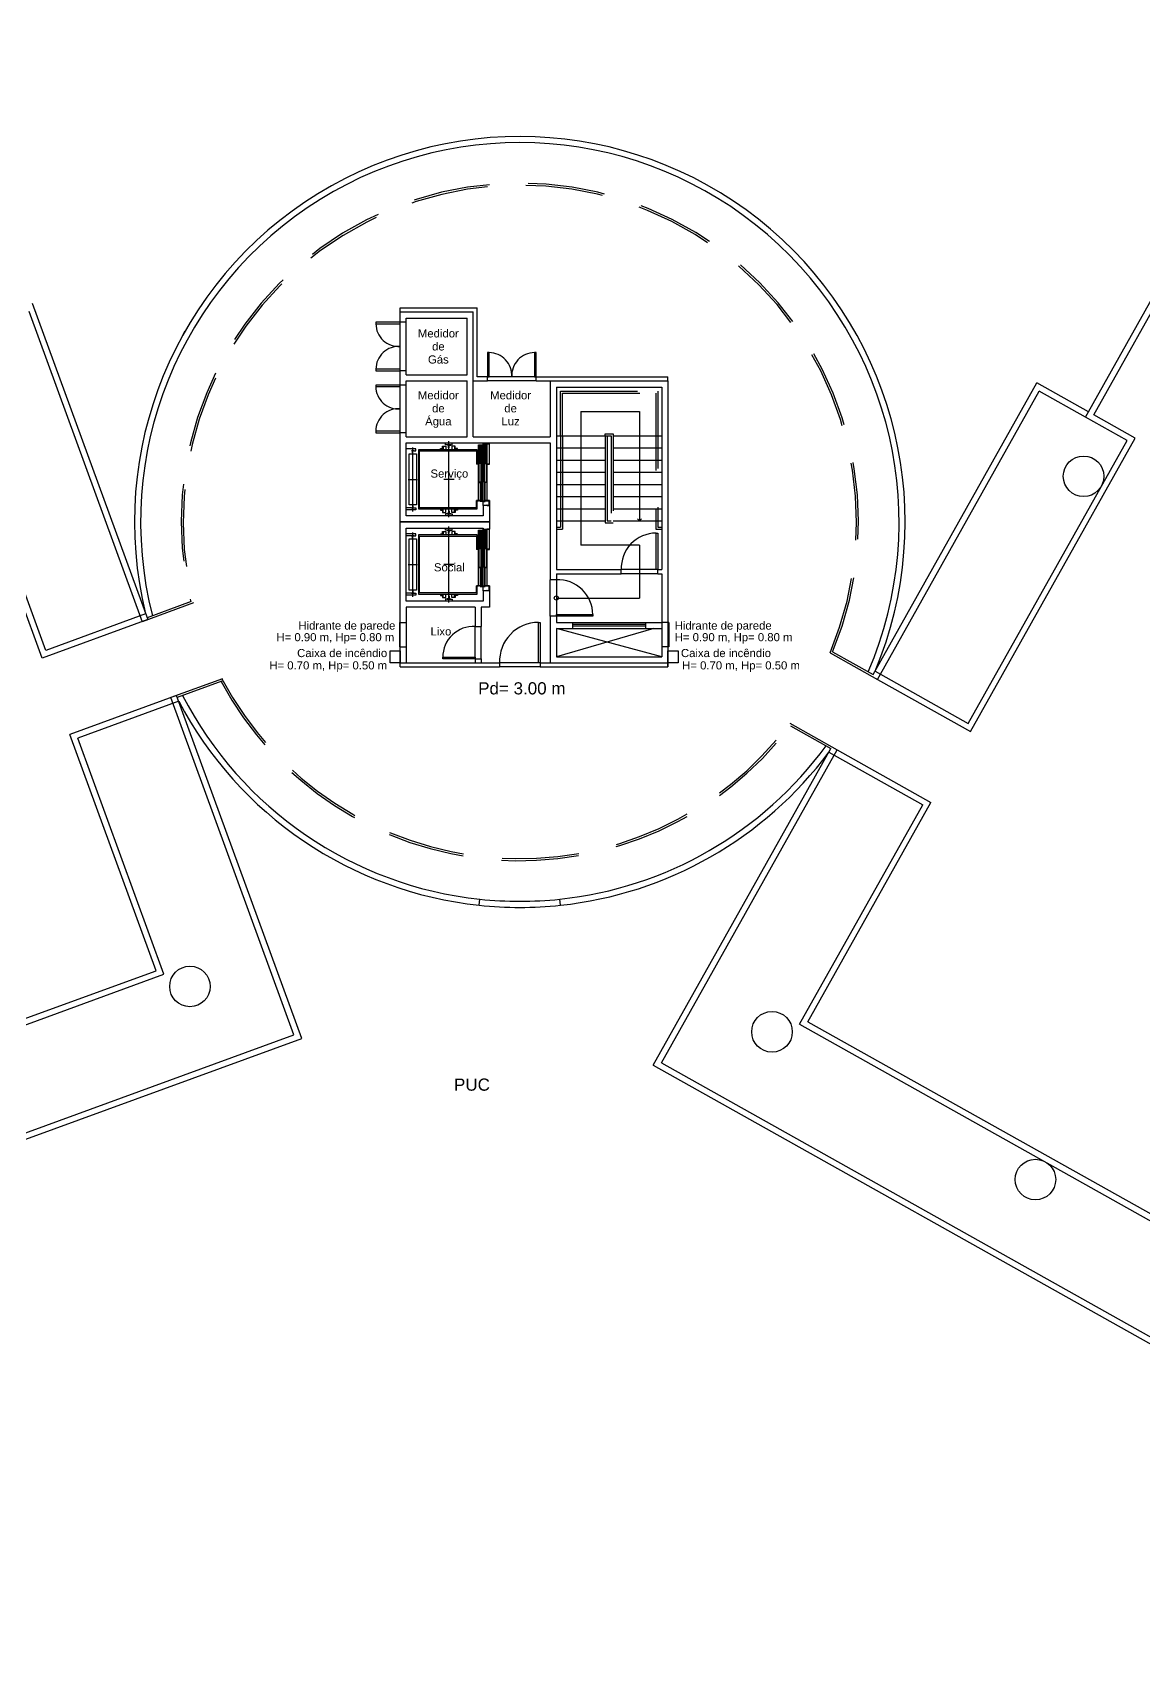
# Model space of a CAD drawing. Header units: millimetres. Extents: x -210 to 1173, y -437 to 320.
# Drawn here: x 8.8 to 36.2, y -38.92 to 0.92 of the extents above; entities that cross this region are included whole.
import ezdxf
from ezdxf.enums import TextEntityAlignment as Align

# ---------------------------------------------------------------- set-up
doc = ezdxf.new("R2010")
doc.units = ezdxf.units.MM
doc.header["$LTSCALE"] = 0.3
for name, pattern in [('DASHDOTX2', [50.8, 25.4, -12.7, 0, -12.7]), ('DASHED2', [9.525, 6.35, -3.175]), ('LTYPE_4', [112.5, 56.25, -56.25]), ('LTYPE_6', [168.75, 112.5, -28.125, 0, -28.125])]:
    doc.linetypes.add(name, pattern=pattern)
for name, color, linetype in [('CORTE', 6, 'Continuous'), ('COTAS', 1, 'Continuous'), ('ESQUADRIAS', 3, 'Continuous'), ('LAYER_0', 6, 'Continuous'), ('LINHA DE CORTE', 6, 'DASHDOTX2'), ('PISO', 1, 'Continuous'), ('PROJEÇÃO', 1, 'DASHED2'), ('TEXTOS', 2, 'Continuous'), ('VISTA', 2, 'Continuous')]:
    doc.layers.add(name, color=color, linetype=linetype)
doc.styles.add('2MM 1_100', font='ARIAL.TTF', dxfattribs={"height": 0.2})
doc.styles.add('3MM 1_100', font='ARIAL.TTF', dxfattribs={"height": 0.3})

msp = doc.modelspace()

# ---------------------------------------------------------------- linework, layer by layer
at = {"layer": 'CORTE'}
for p, q in [((17.866, -5.874), (19.765, -5.874)), ((17.866, -5.974), (17.866, -5.874)), ((17.866, -5.974), (19.665, -5.974)), ((17.866, -6.224), (17.866, -5.974)), ((19.665, -9.049), (19.665, -5.974)), ((19.765, -7.574), (19.765, -5.874)), ((18.015, -6.224), (17.866, -6.224)), ((18.015, -6.124), (19.515, -6.124)), ((18.015, -6.224), (18.015, -6.124)), ((19.515, -7.524), (19.515, -6.124)), ((12.495, -6.564), (12.564, -6.441)), ((12.495, -6.564), (12.564, -6.441)), ((17.865, -7.774), (17.866, -7.424)), ((18.015, -7.424), (17.866, -7.424)), ((18.015, -7.524), (18.015, -7.424)), ((18.015, -7.524), (19.515, -7.524)), ((18.015, -7.774), (17.865, -7.774)), ((18.015, -7.674), (19.515, -7.674)), ((18.015, -7.774), (18.015, -7.674)), ((19.515, -9.049), (19.515, -7.674)), ((19.665, -7.674), (20.015, -7.674)), ((20.015, -7.574), (19.765, -7.574)), ((20.015, -7.674), (20.015, -7.574)), ((21.215, -7.574), (24.465, -7.574)), ((21.215, -7.674), (21.215, -7.574)), ((21.215, -7.674), (21.565, -7.674)), ((21.565, -7.674), (21.565, -9.049)), ((21.565, -7.674), (24.465, -7.674)), ((21.715, -7.824), (21.715, -12.324)), ((21.715, -7.824), (24.315, -7.824)), ((24.315, -7.824), (24.315, -12.324)), ((24.465, -7.674), (24.465, -7.574)), ((24.465, -7.674), (24.465, -14.624)), ((24.465, -7.674), (24.465, -7.674)), ((17.865, -14.624), (17.865, -8.949)), ((18.015, -8.949), (17.865, -8.949)), ((18.015, -9.049), (18.015, -8.949)), ((18.015, -9.049), (19.515, -9.049)), ((19.665, -9.049), (21.565, -9.049)), ((18.015, -10.999), (18.015, -9.199)), ((18.015, -9.199), (21.565, -9.199)), ((19.915, -9.199), (19.915, -9.224)), ((21.565, -9.199), (21.565, -12.574)), ((19.915, -10.744), (19.915, -10.999)), ((20.065, -10.744), (20.065, -11.149)), ((17.865, -11.149), (20.065, -11.149)), ((20.065, -11.149), (17.865, -11.149)), ((19.915, -10.999), (18.015, -10.999)), ((20.065, -11.149), (20.065, -11.324)), ((18.015, -13.099), (18.015, -11.299)), ((18.015, -11.299), (19.915, -11.299)), ((18.015, -11.299), (19.915, -11.299)), ((19.915, -11.299), (19.915, -11.324)), ((21.715, -12.324), (23.315, -12.324)), ((24.215, -12.324), (24.315, -12.324)), ((21.715, -12.424), (21.715, -12.574)), ((21.715, -12.424), (23.315, -12.424)), ((24.215, -12.424), (24.315, -12.424)), ((24.315, -12.424), (24.315, -13.624)), ((19.915, -13.099), (18.015, -13.099)), ((19.915, -12.844), (19.915, -13.099)), ((20.065, -12.844), (20.065, -13.249)), ((19.715, -13.249), (18.015, -13.249)), ((18.015, -13.249), (18.015, -14.624)), ((19.715, -13.249), (19.711, -13.724)), ((20.065, -13.249), (19.865, -13.249)), ((19.865, -13.249), (19.865, -13.724)), ((21.565, -13.474), (21.565, -14.624)), ((21.715, -13.474), (21.715, -13.624)), ((17.845, -13.624), (17.845, -14.224)), ((17.845, -13.624), (18.015, -13.624)), ((19.715, -13.724), (19.865, -13.724)), ((21.715, -13.624), (24.315, -13.624)), ((21.715, -13.774), (21.715, -14.474)), ((21.715, -13.774), (24.315, -13.774)), ((24.115, -13.774), (21.715, -14.474)), ((24.315, -14.474), (21.715, -13.774)), ((24.315, -13.624), (24.315, -14.474)), ((24.485, -13.624), (24.315, -13.624)), ((24.485, -13.624), (24.485, -14.224)), ((17.845, -14.224), (18.015, -14.224)), ((24.485, -14.224), (24.315, -14.224)), ((17.865, -14.624), (20.315, -14.624)), ((17.865, -14.724), (17.865, -14.624)), ((17.865, -14.724), (20.315, -14.724)), ((19.715, -14.524), (19.715, -14.624)), ((19.715, -14.524), (19.865, -14.524)), ((19.865, -14.524), (19.865, -14.624)), ((20.315, -14.624), (20.315, -14.724)), ((21.315, -14.624), (21.565, -14.624)), ((21.315, -14.624), (21.315, -14.724)), ((21.315, -14.724), (24.465, -14.724)), ((21.565, -14.624), (24.465, -14.624)), ((21.715, -14.474), (24.315, -14.474)), ((24.465, -14.624), (24.465, -14.724)), ((24.465, -14.724), (24.465, -14.624)), ((13.132, -16.739), (13.133, -16.738)), ((27.894, -17.486), (27.894, -17.485)), ((27.894, -17.486), (27.894, -17.485)), ((27.407, -17.991), (27.407, -17.99)), ((27.407, -17.991), (27.407, -17.99)), ((19.815, -20.596), (19.831, -20.447)), ((21.815, -20.596), (21.799, -20.447))]:
    msp.add_line(p, q, dxfattribs=at)
for points in [[(17.615, -14.324), (17.865, -14.324), (17.865, -14.624), (17.615, -14.624)], [(24.465, -14.324), (24.715, -14.324), (24.715, -14.624), (24.465, -14.624)]]:
    msp.add_lwpolyline(points, close=True, dxfattribs=at)
for centre in [(34.714, -10.024), (12.682, -22.598), (27.032, -23.716), (33.526, -27.358)]:
    msp.add_circle(centre, 0.5, dxfattribs=at)
for radius, start, end in [(9.5, 337.2226, 193.8022), (9.35, 336.7308, 194.3178), (9.35, 207.2146, 263.9577), (9.5, 207.7089, 263.9577), (9.35, 276.0423, 323.839), (9.5, 276.0423, 323.3165)]:
    msp.add_arc((20.815, -11.149), radius, start, end, dxfattribs=at)
at = {"layer": 'COTAS'}
for p, q in [((22.315, -8.424), (22.315, -11.724)), ((22.315, -8.424), (23.765, -8.424)), ((23.765, -8.424), (23.765, -11.124)), ((23.765, -11.124), (23.716, -11.074)), ((23.765, -11.124), (23.816, -11.074)), ((23.765, -11.724), (22.315, -11.724)), ((23.765, -11.724), (23.765, -13.024)), ((21.715, -13.024), (23.765, -13.024))]:
    msp.add_line(p, q, dxfattribs=at)
msp.add_circle((21.715, -13.024), 0.05, dxfattribs=at)
at = {"layer": 'ESQUADRIAS'}
for points in [[(17.866, -6.224), (17.266, -6.224), (17.266, -6.264), (17.866, -6.264)], [(20.055, -7.574), (20.055, -6.974), (20.015, -6.974), (20.015, -7.574)], [(21.215, -7.574), (21.215, -6.974), (21.175, -6.974), (21.175, -7.574)], [(17.866, -7.384), (17.266, -7.384), (17.266, -7.424), (17.866, -7.424)], [(17.865, -7.774), (17.265, -7.774), (17.265, -7.814), (17.865, -7.814)], [(17.865, -8.909), (17.265, -8.909), (17.265, -8.949), (17.865, -8.949)], [(24.215, -12.324), (24.175, -12.324), (24.175, -11.424), (24.215, -11.424)], [(21.715, -13.474), (21.715, -13.434), (22.615, -13.434), (22.615, -13.474)], [(21.315, -14.624), (21.275, -14.624), (21.275, -13.624), (21.315, -13.624)], [(19.715, -14.524), (18.915, -14.524), (18.915, -14.484), (19.715, -14.484)]]:
    msp.add_lwpolyline(points, close=True, dxfattribs=at)
at = {"layer": 'LAYER_0', "color": 15, "linetype": 'LTYPE_6'}
for p, q in [((19.065, -11.034), (19.065, -9.159)), ((18.175, -10.892), (18.175, -9.31)), ((18.065, -10.099), (18.294, -10.099)), ((19.193, -10.099), (18.941, -10.099)), ((18.175, -12.992), (18.175, -11.41)), ((19.065, -13.134), (19.065, -11.259)), ((18.065, -12.199), (18.294, -12.199)), ((19.193, -12.199), (18.941, -12.199))]:
    msp.add_line(p, q, dxfattribs=at)
at = {"layer": 'LAYER_0', "color": 11}
for p, q in [((18.248, -9.345), (18.015, -9.345)), ((18.085, -10.729), (18.085, -9.469)), ((18.085, -9.469), (18.265, -9.469)), ((18.208, -9.395), (18.248, -9.395)), ((18.248, -9.395), (18.248, -9.345)), ((18.265, -9.469), (18.265, -10.729)), ((19.765, -9.369), (18.315, -9.369)), ((18.315, -9.369), (18.315, -10.829)), ((18.345, -10.799), (18.345, -9.399)), ((18.345, -9.399), (19.745, -9.399)), ((18.855, -9.344), (18.855, -9.338)), ((18.855, -9.338), (18.909, -9.338)), ((18.855, -9.344), (18.915, -9.344)), ((18.909, -9.338), (18.909, -9.284)), ((18.909, -9.284), (18.99, -9.284)), ((18.915, -9.344), (18.915, -9.284)), ((18.915, -9.344), (18.915, -9.369)), ((18.98, -9.249), (18.98, -9.199)), ((19.02, -9.249), (18.98, -9.249)), ((18.99, -9.284), (18.99, -9.344)), ((18.99, -9.344), (18.99, -9.369)), ((19.065, -9.249), (19.02, -9.249)), ((19.02, -9.249), (19.02, -9.254)), ((19.024, -9.257), (19.02, -9.254)), ((19.057, -9.259), (19.024, -9.257)), ((19.057, -9.259), (19.061, -9.263)), ((19.061, -9.279), (19.057, -9.282)), ((19.057, -9.324), (19.057, -9.282)), ((19.065, -9.324), (19.057, -9.324)), ((19.061, -9.279), (19.061, -9.263)), ((19.11, -9.249), (19.065, -9.249)), ((19.065, -9.324), (19.073, -9.324)), ((19.07, -9.263), (19.073, -9.259)), ((19.07, -9.279), (19.07, -9.263)), ((19.07, -9.279), (19.073, -9.282)), ((19.073, -9.259), (19.107, -9.257)), ((19.073, -9.324), (19.073, -9.282)), ((19.107, -9.257), (19.11, -9.254)), ((19.11, -9.249), (19.15, -9.249)), ((19.11, -9.249), (19.11, -9.254)), ((19.221, -9.284), (19.14, -9.284)), ((19.14, -9.284), (19.14, -9.344)), ((19.14, -9.344), (19.14, -9.369)), ((19.15, -9.249), (19.15, -9.199)), ((19.215, -9.344), (19.215, -9.284)), ((19.215, -9.344), (19.215, -9.369)), ((19.275, -9.344), (19.215, -9.344)), ((19.221, -9.338), (19.221, -9.284)), ((19.275, -9.338), (19.221, -9.338)), ((19.275, -9.344), (19.275, -9.338)), ((19.745, -9.399), (19.745, -9.724)), ((19.765, -9.722), (19.765, -9.369)), ((19.795, -10.624), (19.795, -9.249)), ((19.795, -9.249), (19.885, -9.249)), ((19.885, -10.654), (19.885, -9.249)), ((19.915, -10.654), (19.915, -9.224)), ((19.915, -9.224), (20.005, -9.224)), ((20.005, -9.224), (20.005, -10.624)), ((20.065, -9.224), (20.005, -9.224)), ((20.005, -9.239), (20.007, -9.239)), ((20.007, -9.239), (20.007, -9.226)), ((20.007, -9.226), (20.063, -9.226)), ((20.063, -9.226), (20.063, -9.722)), ((20.065, -9.724), (20.065, -9.224)), ((19.795, -9.724), (19.745, -9.724)), ((19.793, -9.722), (19.765, -9.722)), ((19.795, -9.709), (19.793, -9.709)), ((19.793, -9.709), (19.793, -9.722)), ((19.8, -10.174), (19.8, -9.704)), ((19.8, -9.704), (19.84, -9.704)), ((19.838, -9.706), (19.802, -9.706)), ((19.802, -9.706), (19.802, -10.172)), ((19.838, -9.719), (19.838, -9.706)), ((19.84, -9.719), (19.838, -9.719)), ((19.84, -9.704), (19.84, -9.719)), ((20, -9.704), (19.96, -9.704)), ((19.96, -9.704), (19.96, -9.719)), ((19.96, -9.719), (19.962, -9.719)), ((19.962, -9.719), (19.962, -9.706)), ((19.962, -9.706), (19.998, -9.706)), ((19.998, -9.706), (19.998, -10.172)), ((20, -10.174), (20, -9.704)), ((20.007, -9.709), (20.005, -9.709)), ((20.005, -9.724), (20.065, -9.724)), ((20.007, -9.722), (20.007, -9.709)), ((20.063, -9.722), (20.007, -9.722)), ((19.8, -10.174), (19.84, -10.174)), ((19.838, -10.172), (19.802, -10.172)), ((19.84, -10.159), (19.838, -10.159)), ((19.838, -10.159), (19.838, -10.172)), ((19.84, -10.174), (19.84, -10.159)), ((19.845, -10.636), (19.845, -10.154)), ((19.845, -10.154), (19.885, -10.154)), ((19.883, -10.156), (19.847, -10.156)), ((19.847, -10.156), (19.847, -10.634)), ((19.883, -10.169), (19.883, -10.156)), ((19.885, -10.169), (19.883, -10.169)), ((19.955, -10.154), (19.915, -10.154)), ((19.915, -10.169), (19.917, -10.169)), ((19.917, -10.169), (19.917, -10.156)), ((19.917, -10.156), (19.953, -10.156)), ((19.953, -10.156), (19.953, -10.634)), ((19.955, -10.636), (19.955, -10.154)), ((19.96, -10.174), (19.96, -10.159)), ((19.96, -10.159), (19.962, -10.159)), ((20, -10.174), (19.96, -10.174)), ((19.962, -10.159), (19.962, -10.172)), ((19.962, -10.172), (19.998, -10.172)), ((18.265, -10.729), (18.085, -10.729)), ((19.795, -10.624), (19.745, -10.624)), ((19.745, -10.799), (19.745, -10.624)), ((19.765, -10.829), (19.765, -10.626)), ((19.765, -10.626), (19.795, -10.626)), ((19.84, -10.624), (19.795, -10.624)), ((19.838, -10.626), (19.795, -10.626)), ((19.838, -10.641), (19.838, -10.626)), ((19.883, -10.641), (19.838, -10.641)), ((19.84, -10.624), (19.84, -10.639)), ((19.84, -10.639), (19.885, -10.639)), ((19.885, -10.636), (19.845, -10.636)), ((19.847, -10.634), (19.883, -10.634)), ((19.883, -10.634), (19.883, -10.621)), ((19.883, -10.621), (19.885, -10.621)), ((19.883, -10.654), (19.883, -10.641)), ((19.885, -10.654), (19.883, -10.654)), ((19.917, -10.621), (19.915, -10.621)), ((19.915, -10.636), (19.955, -10.636)), ((19.96, -10.639), (19.915, -10.639)), ((19.915, -10.654), (19.917, -10.654)), ((19.915, -10.744), (19.915, -10.654)), ((20.005, -10.744), (19.915, -10.744)), ((19.917, -10.634), (19.917, -10.621)), ((19.953, -10.634), (19.917, -10.634)), ((19.917, -10.654), (19.917, -10.641)), ((19.917, -10.641), (19.962, -10.641)), ((19.96, -10.624), (19.96, -10.639)), ((20.065, -10.624), (19.96, -10.624)), ((19.962, -10.641), (19.962, -10.626)), ((19.962, -10.626), (20.063, -10.626)), ((20.005, -10.744), (20.005, -10.729)), ((20.005, -10.729), (20.007, -10.729)), ((20.065, -10.744), (20.005, -10.744)), ((20.007, -10.729), (20.007, -10.742)), ((20.007, -10.742), (20.063, -10.742)), ((20.063, -10.742), (20.063, -10.626)), ((20.065, -10.624), (20.065, -10.744)), ((18.143, -10.803), (18.015, -10.803)), ((18.248, -10.853), (18.015, -10.853)), ((18.208, -10.803), (18.248, -10.803)), ((18.248, -10.803), (18.248, -10.853)), ((18.315, -10.829), (19.765, -10.829)), ((19.745, -10.799), (18.345, -10.799)), ((18.855, -10.854), (18.915, -10.854)), ((18.855, -10.854), (18.855, -10.86)), ((18.855, -10.86), (18.909, -10.86)), ((18.909, -10.86), (18.909, -10.914)), ((18.909, -10.914), (18.99, -10.914)), ((18.915, -10.854), (18.915, -10.829)), ((18.915, -10.854), (18.915, -10.914)), ((19.02, -10.949), (18.98, -10.949)), ((18.98, -10.949), (18.98, -10.999)), ((18.99, -10.854), (18.99, -10.829)), ((18.99, -10.914), (18.99, -10.854)), ((19.024, -10.941), (19.02, -10.945)), ((19.02, -10.949), (19.02, -10.945)), ((19.02, -10.949), (19.065, -10.949)), ((19.057, -10.939), (19.024, -10.941)), ((19.065, -10.874), (19.057, -10.874)), ((19.057, -10.874), (19.057, -10.916)), ((19.061, -10.92), (19.057, -10.916)), ((19.061, -10.936), (19.057, -10.939)), ((19.061, -10.92), (19.061, -10.936)), ((19.065, -10.874), (19.073, -10.874)), ((19.065, -10.949), (19.11, -10.949)), ((19.07, -10.92), (19.073, -10.916)), ((19.07, -10.92), (19.07, -10.936)), ((19.073, -10.939), (19.07, -10.936)), ((19.073, -10.874), (19.073, -10.916)), ((19.073, -10.939), (19.107, -10.941)), ((19.107, -10.941), (19.11, -10.945)), ((19.11, -10.949), (19.11, -10.945)), ((19.11, -10.949), (19.15, -10.949)), ((19.14, -10.854), (19.14, -10.829)), ((19.14, -10.914), (19.14, -10.854)), ((19.221, -10.914), (19.14, -10.914)), ((19.15, -10.949), (19.15, -10.999)), ((19.215, -10.854), (19.215, -10.829)), ((19.275, -10.854), (19.215, -10.854)), ((19.215, -10.854), (19.215, -10.914)), ((19.275, -10.86), (19.221, -10.86)), ((19.221, -10.86), (19.221, -10.914)), ((19.275, -10.854), (19.275, -10.86)), ((18.248, -11.445), (18.015, -11.445)), ((18.143, -11.495), (18.015, -11.495)), ((18.208, -11.495), (18.248, -11.495)), ((18.248, -11.495), (18.248, -11.445)), ((19.765, -11.469), (18.315, -11.469)), ((18.315, -11.469), (18.315, -12.929)), ((18.345, -12.899), (18.345, -11.499)), ((18.345, -11.499), (19.745, -11.499)), ((18.855, -11.444), (18.855, -11.438)), ((18.855, -11.438), (18.909, -11.438)), ((18.855, -11.444), (18.915, -11.444)), ((18.909, -11.438), (18.909, -11.384)), ((18.909, -11.384), (18.99, -11.384)), ((18.915, -11.444), (18.915, -11.384)), ((18.915, -11.444), (18.915, -11.469)), ((18.98, -11.349), (18.98, -11.299)), ((19.02, -11.349), (18.98, -11.349)), ((18.99, -11.384), (18.99, -11.444)), ((18.99, -11.444), (18.99, -11.469)), ((19.065, -11.349), (19.02, -11.349)), ((19.02, -11.349), (19.02, -11.354)), ((19.024, -11.357), (19.02, -11.354)), ((19.057, -11.359), (19.024, -11.357)), ((19.057, -11.359), (19.061, -11.363)), ((19.061, -11.379), (19.057, -11.382)), ((19.057, -11.424), (19.057, -11.382)), ((19.065, -11.424), (19.057, -11.424)), ((19.061, -11.379), (19.061, -11.363)), ((19.11, -11.349), (19.065, -11.349)), ((19.065, -11.424), (19.073, -11.424)), ((19.07, -11.363), (19.073, -11.359)), ((19.07, -11.379), (19.07, -11.363)), ((19.07, -11.379), (19.073, -11.382)), ((19.073, -11.359), (19.107, -11.357)), ((19.073, -11.424), (19.073, -11.382)), ((19.107, -11.357), (19.11, -11.354)), ((19.11, -11.349), (19.15, -11.349)), ((19.11, -11.349), (19.11, -11.354)), ((19.221, -11.384), (19.14, -11.384)), ((19.14, -11.384), (19.14, -11.444)), ((19.14, -11.444), (19.14, -11.469)), ((19.15, -11.349), (19.15, -11.299)), ((19.215, -11.444), (19.215, -11.384)), ((19.215, -11.444), (19.215, -11.469)), ((19.275, -11.444), (19.215, -11.444)), ((19.221, -11.438), (19.221, -11.384)), ((19.275, -11.438), (19.221, -11.438)), ((19.275, -11.444), (19.275, -11.438)), ((19.745, -11.499), (19.745, -11.824)), ((19.765, -11.822), (19.765, -11.469)), ((19.795, -12.724), (19.795, -11.349)), ((19.795, -11.349), (19.885, -11.349)), ((19.885, -12.754), (19.885, -11.349)), ((19.915, -12.754), (19.915, -11.324)), ((19.915, -11.324), (20.005, -11.324)), ((20.005, -11.324), (20.005, -12.724)), ((20.065, -11.324), (20.005, -11.324)), ((20.005, -11.339), (20.007, -11.339)), ((20.007, -11.339), (20.007, -11.326)), ((20.007, -11.326), (20.063, -11.326)), ((20.063, -11.326), (20.063, -11.822)), ((20.065, -11.824), (20.065, -11.324)), ((18.085, -12.829), (18.085, -11.569)), ((18.085, -11.569), (18.265, -11.569)), ((18.265, -11.569), (18.265, -12.829)), ((19.795, -11.824), (19.745, -11.824)), ((19.793, -11.822), (19.765, -11.822)), ((19.795, -11.809), (19.793, -11.809)), ((19.793, -11.809), (19.793, -11.822)), ((19.8, -12.274), (19.8, -11.804)), ((19.8, -11.804), (19.84, -11.804)), ((19.838, -11.806), (19.802, -11.806)), ((19.802, -11.806), (19.802, -12.272)), ((19.838, -11.819), (19.838, -11.806)), ((19.84, -11.819), (19.838, -11.819)), ((19.84, -11.804), (19.84, -11.819)), ((20, -11.804), (19.96, -11.804)), ((19.96, -11.804), (19.96, -11.819)), ((19.96, -11.819), (19.962, -11.819)), ((19.962, -11.819), (19.962, -11.806)), ((19.962, -11.806), (19.998, -11.806)), ((19.998, -11.806), (19.998, -12.272)), ((20, -12.274), (20, -11.804)), ((20.007, -11.809), (20.005, -11.809)), ((20.005, -11.824), (20.065, -11.824)), ((20.007, -11.822), (20.007, -11.809)), ((20.063, -11.822), (20.007, -11.822)), ((19.8, -12.274), (19.84, -12.274)), ((19.838, -12.272), (19.802, -12.272)), ((19.84, -12.259), (19.838, -12.259)), ((19.838, -12.259), (19.838, -12.272)), ((19.84, -12.274), (19.84, -12.259)), ((19.845, -12.736), (19.845, -12.254)), ((19.845, -12.254), (19.885, -12.254)), ((19.883, -12.256), (19.847, -12.256)), ((19.847, -12.256), (19.847, -12.734)), ((19.883, -12.269), (19.883, -12.256)), ((19.885, -12.269), (19.883, -12.269)), ((19.955, -12.254), (19.915, -12.254)), ((19.915, -12.269), (19.917, -12.269)), ((19.917, -12.269), (19.917, -12.256)), ((19.917, -12.256), (19.953, -12.256)), ((19.953, -12.256), (19.953, -12.734)), ((19.955, -12.736), (19.955, -12.254)), ((19.96, -12.274), (19.96, -12.259)), ((19.96, -12.259), (19.962, -12.259)), ((20, -12.274), (19.96, -12.274)), ((19.962, -12.259), (19.962, -12.272)), ((19.962, -12.272), (19.998, -12.272)), ((19.795, -12.724), (19.745, -12.724)), ((19.745, -12.899), (19.745, -12.724)), ((19.765, -12.929), (19.765, -12.726)), ((19.765, -12.726), (19.795, -12.726)), ((19.84, -12.724), (19.795, -12.724)), ((19.838, -12.726), (19.795, -12.726)), ((19.838, -12.741), (19.838, -12.726)), ((19.883, -12.741), (19.838, -12.741)), ((19.84, -12.724), (19.84, -12.739)), ((19.84, -12.739), (19.885, -12.739)), ((19.885, -12.736), (19.845, -12.736)), ((19.847, -12.734), (19.883, -12.734)), ((19.883, -12.734), (19.883, -12.721)), ((19.883, -12.721), (19.885, -12.721)), ((19.883, -12.754), (19.883, -12.741)), ((19.917, -12.721), (19.915, -12.721)), ((19.915, -12.736), (19.955, -12.736)), ((19.96, -12.739), (19.915, -12.739)), ((19.917, -12.734), (19.917, -12.721)), ((19.953, -12.734), (19.917, -12.734)), ((19.917, -12.754), (19.917, -12.741)), ((19.917, -12.741), (19.962, -12.741)), ((19.96, -12.724), (19.96, -12.739)), ((20.065, -12.724), (19.96, -12.724)), ((19.962, -12.741), (19.962, -12.726)), ((19.962, -12.726), (20.063, -12.726)), ((20.063, -12.842), (20.063, -12.726)), ((20.065, -12.724), (20.065, -12.844)), ((18.143, -12.903), (18.015, -12.903)), ((18.248, -12.953), (18.015, -12.953)), ((18.265, -12.829), (18.085, -12.829)), ((18.208, -12.903), (18.248, -12.903)), ((18.248, -12.903), (18.248, -12.953)), ((18.315, -12.929), (19.765, -12.929)), ((19.745, -12.899), (18.345, -12.899)), ((18.855, -12.954), (18.915, -12.954)), ((18.855, -12.954), (18.855, -12.96)), ((18.855, -12.96), (18.909, -12.96)), ((18.909, -12.96), (18.909, -13.014)), ((18.909, -13.014), (18.99, -13.014)), ((18.915, -12.954), (18.915, -12.929)), ((18.915, -12.954), (18.915, -13.014)), ((19.02, -13.049), (18.98, -13.049)), ((18.98, -13.049), (18.98, -13.099)), ((18.99, -12.954), (18.99, -12.929)), ((18.99, -13.014), (18.99, -12.954)), ((19.024, -13.041), (19.02, -13.045)), ((19.02, -13.049), (19.02, -13.045)), ((19.02, -13.049), (19.065, -13.049)), ((19.057, -13.039), (19.024, -13.041)), ((19.065, -12.974), (19.057, -12.974)), ((19.057, -12.974), (19.057, -13.016)), ((19.061, -13.02), (19.057, -13.016)), ((19.061, -13.036), (19.057, -13.039)), ((19.061, -13.02), (19.061, -13.036)), ((19.065, -12.974), (19.073, -12.974)), ((19.065, -13.049), (19.11, -13.049)), ((19.07, -13.02), (19.073, -13.016)), ((19.07, -13.02), (19.07, -13.036)), ((19.073, -13.039), (19.07, -13.036)), ((19.073, -12.974), (19.073, -13.016)), ((19.073, -13.039), (19.107, -13.041)), ((19.107, -13.041), (19.11, -13.045)), ((19.11, -13.049), (19.11, -13.045)), ((19.11, -13.049), (19.15, -13.049)), ((19.14, -12.954), (19.14, -12.929)), ((19.14, -13.014), (19.14, -12.954)), ((19.221, -13.014), (19.14, -13.014)), ((19.15, -13.049), (19.15, -13.099)), ((19.215, -12.954), (19.215, -12.929)), ((19.275, -12.954), (19.215, -12.954)), ((19.215, -12.954), (19.215, -13.014)), ((19.275, -12.96), (19.221, -12.96)), ((19.221, -12.96), (19.221, -13.014)), ((19.275, -12.954), (19.275, -12.96)), ((19.885, -12.754), (19.883, -12.754)), ((19.915, -12.754), (19.917, -12.754)), ((19.915, -12.844), (19.915, -12.754)), ((20.005, -12.844), (19.915, -12.844)), ((20.005, -12.844), (20.005, -12.829)), ((20.005, -12.829), (20.007, -12.829)), ((20.065, -12.844), (20.005, -12.844)), ((20.007, -12.829), (20.007, -12.842)), ((20.007, -12.842), (20.063, -12.842))]:
    msp.add_line(p, q, dxfattribs=at)
at = {"layer": 'LAYER_0', "color": 1}
for p, q in [((18.208, -9.395), (18.143, -9.395)), ((18.147, -9.399), (18.143, -9.395)), ((18.173, -9.399), (18.147, -9.399)), ((18.171, -9.414), (18.173, -9.412)), ((18.171, -9.449), (18.171, -9.414)), ((18.179, -9.449), (18.171, -9.449)), ((18.173, -9.412), (18.173, -9.399)), ((18.177, -9.412), (18.177, -9.399)), ((18.204, -9.399), (18.177, -9.399)), ((18.177, -9.412), (18.179, -9.414)), ((18.179, -9.449), (18.179, -9.414)), ((18.204, -9.399), (18.208, -9.395)), ((19.815, -9.249), (19.815, -9.704)), ((19.825, -9.704), (19.825, -9.249)), ((19.86, -10.154), (19.86, -9.249)), ((19.87, -9.249), (19.87, -10.154)), ((19.93, -10.154), (19.93, -9.224)), ((19.94, -9.224), (19.94, -10.154)), ((19.975, -9.704), (19.975, -9.224)), ((19.985, -9.224), (19.985, -9.704)), ((18.171, -10.749), (18.179, -10.749)), ((18.171, -10.749), (18.171, -10.784)), ((18.179, -10.749), (18.179, -10.784)), ((18.147, -10.799), (18.143, -10.803)), ((18.143, -10.803), (18.208, -10.803)), ((18.147, -10.799), (18.173, -10.799)), ((18.173, -10.786), (18.171, -10.784)), ((18.173, -10.786), (18.173, -10.799)), ((18.179, -10.784), (18.177, -10.786)), ((18.177, -10.786), (18.177, -10.799)), ((18.177, -10.799), (18.204, -10.799)), ((18.204, -10.799), (18.208, -10.803)), ((18.208, -11.495), (18.143, -11.495)), ((18.147, -11.499), (18.143, -11.495)), ((18.173, -11.499), (18.147, -11.499)), ((18.171, -11.514), (18.173, -11.512)), ((18.171, -11.549), (18.171, -11.514)), ((18.179, -11.549), (18.171, -11.549)), ((18.173, -11.512), (18.173, -11.499)), ((18.177, -11.512), (18.177, -11.499)), ((18.204, -11.499), (18.177, -11.499)), ((18.177, -11.512), (18.179, -11.514)), ((18.179, -11.549), (18.179, -11.514)), ((18.204, -11.499), (18.208, -11.495)), ((19.815, -11.349), (19.815, -11.804)), ((19.825, -11.804), (19.825, -11.349)), ((19.86, -12.254), (19.86, -11.349)), ((19.87, -11.349), (19.87, -12.254)), ((19.93, -12.254), (19.93, -11.324)), ((19.94, -11.324), (19.94, -12.254)), ((19.975, -11.804), (19.975, -11.324)), ((19.985, -11.324), (19.985, -11.804)), ((18.147, -12.899), (18.143, -12.903)), ((18.143, -12.903), (18.208, -12.903)), ((18.147, -12.899), (18.173, -12.899)), ((18.171, -12.849), (18.179, -12.849)), ((18.171, -12.849), (18.171, -12.884)), ((18.173, -12.886), (18.171, -12.884)), ((18.173, -12.886), (18.173, -12.899)), ((18.179, -12.884), (18.177, -12.886)), ((18.177, -12.886), (18.177, -12.899)), ((18.177, -12.899), (18.204, -12.899)), ((18.179, -12.849), (18.179, -12.884)), ((18.204, -12.899), (18.208, -12.903))]:
    msp.add_line(p, q, dxfattribs=at)
at = {"layer": 'LAYER_0', "color": 1, "linetype": 'LTYPE_4'}
for p, q in [((18.924, -9.284), (18.924, -9.344)), ((18.924, -9.344), (18.924, -9.369)), ((19.207, -9.284), (19.207, -9.344)), ((19.207, -9.344), (19.207, -9.369)), ((18.924, -10.854), (18.924, -10.829)), ((18.924, -10.914), (18.924, -10.854)), ((19.207, -10.854), (19.207, -10.829)), ((19.207, -10.914), (19.207, -10.854)), ((18.924, -11.384), (18.924, -11.444)), ((18.924, -11.444), (18.924, -11.469)), ((19.207, -11.384), (19.207, -11.444)), ((19.207, -11.444), (19.207, -11.469)), ((18.924, -12.954), (18.924, -12.929)), ((18.924, -13.014), (18.924, -12.954)), ((19.207, -12.954), (19.207, -12.929)), ((19.207, -13.014), (19.207, -12.954))]:
    msp.add_line(p, q, dxfattribs=at)
at = {"layer": 'LAYER_0'}
for p, q in [((19.47, -9.399), (19.47, -9.399)), ((18.345, -9.64), (18.345, -9.64)), ((19.745, -9.64), (19.745, -9.64)), ((19.47, -10.799), (19.47, -10.799)), ((19.47, -11.499), (19.47, -11.499)), ((18.345, -11.74), (18.345, -11.74)), ((19.745, -11.74), (19.745, -11.74)), ((19.47, -12.899), (19.47, -12.899))]:
    msp.add_line(p, q, dxfattribs=at)
at = {"layer": 'LAYER_0', "color": 7}
for p, q in [((19.915, -9.224), (20.065, -9.224)), ((20.065, -10.744), (19.915, -10.744)), ((19.915, -11.324), (20.065, -11.324)), ((20.065, -12.844), (19.915, -12.844))]:
    msp.add_line(p, q, dxfattribs=at)
at = {"layer": 'LINHA DE CORTE'}
for p, q in [((23.315, -12.424), (23.315, -12.324)), ((24.215, -12.424), (24.215, -12.324)), ((21.715, -12.574), (21.565, -12.574)), ((21.715, -13.474), (21.565, -13.474))]:
    msp.add_line(p, q, dxfattribs=at)
at = {"layer": 'PISO'}
for p, q in [((8.706, -5.952), (11.5, -13.608)), ((8.796, -5.759), (11.641, -13.556)), ((17.866, -7.424), (17.865, -6.224)), ((18.015, -7.424), (18.015, -6.224)), ((17.865, -8.949), (17.865, -7.774)), ((18.015, -8.949), (18.015, -7.774)), ((21.215, -7.574), (20.015, -7.574)), ((21.215, -7.674), (20.015, -7.674)), ((29.527, -14.912), (33.561, -7.719)), ((29.633, -15.029), (33.618, -7.923)), ((34.836, -8.433), (33.561, -7.719)), ((34.762, -8.564), (33.618, -7.923)), ((24.215, -12.324), (23.315, -12.324)), ((21.565, -13.474), (21.565, -12.574)), ((21.715, -12.574), (21.715, -13.474)), ((24.215, -12.424), (23.315, -12.424)), ((19.715, -14.524), (19.715, -13.724)), ((19.865, -14.524), (19.865, -13.724)), ((21.315, -14.624), (20.315, -14.624)), ((21.315, -14.724), (20.315, -14.724)), ((15.246, -23.791), (12.212, -15.477)), ((15.439, -23.88), (12.353, -15.426)), ((24.105, -24.54), (28.485, -16.734)), ((24.309, -24.482), (28.64, -16.764)), ((-16.575, -35.562), (15.439, -23.88)), ((-16.485, -35.37), (15.246, -23.791)), ((24.593, -23.67), (24.593, -23.67)), ((24.105, -24.54), (53.831, -41.21)), ((24.309, -24.482), (53.774, -41.006))]:
    msp.add_line(p, q, dxfattribs=at)
for centre, radius, start, end in [((17.827, -6.264), 0.561, 180, 273.9406), ((17.827, -7.384), 0.561, 86.0526, 180), ((20.047, -7.543), 0.57, 356.9163, 89.126), ((21.184, -7.544), 0.57, 90.874, 183.0768), ((17.815, -7.814), 0.55, 180, 275.2402), ((17.815, -8.909), 0.55, 84.753, 180), ((24.179, -12.288), 0.864, 90.2167, 182.3852), ((21.751, -13.437), 0.864, 0.2167, 92.3852), ((19.676, -14.484), 0.761, 87.0634, 180), ((21.275, -14.585), 0.961, 90, 182.3393), ((20.815, -11.149), 9.5, 263.9577, 276.0423), ((20.815, -11.149), 9.35, 263.9577, 276.0423)]:
    msp.add_arc(centre, radius, start, end, dxfattribs=at)
at = {"layer": 'PROJEÇÃO'}
for p, q in [((21.815, -7.924), (24.215, -7.924)), ((21.815, -9.024), (21.815, -7.924)), ((24.215, -7.924), (24.215, -11.274)), ((21.865, -7.974), (24.165, -7.974)), ((21.865, -9.024), (21.865, -7.974)), ((24.165, -7.974), (24.165, -11.324)), ((21.715, -9.024), (22.965, -9.024)), ((22.915, -8.974), (23.115, -8.974)), ((22.915, -9.024), (22.915, -8.974)), ((22.965, -9.024), (23.065, -9.024)), ((23.065, -9.024), (23.065, -11.174)), ((23.115, -8.974), (23.115, -11.174)), ((23.115, -9.024), (24.315, -9.024)), ((23.115, -9.324), (24.315, -9.324)), ((23.115, -9.624), (24.315, -9.624)), ((23.115, -9.924), (24.315, -9.924)), ((23.115, -10.224), (24.315, -10.224)), ((23.115, -10.524), (24.315, -10.524)), ((23.115, -10.824), (24.315, -10.824)), ((23.115, -11.124), (24.315, -11.124)), ((23.065, -11.174), (23.115, -11.174)), ((24.165, -11.324), (24.315, -11.324)), ((24.215, -11.274), (24.315, -11.274)), ((12.771, -13.144), (11.5, -13.608)), ((12.715, -13.111), (11.624, -13.51)), ((22.115, -13.624), (22.115, -13.774)), ((23.915, -13.679), (22.115, -13.679)), ((23.915, -13.719), (22.115, -13.719)), ((23.915, -13.624), (23.915, -13.774)), ((28.464, -14.371), (29.633, -15.029)), ((28.527, -14.351), (29.527, -14.912)), ((13.485, -15.012), (12.212, -15.477)), ((13.465, -15.073), (12.37, -15.473)), ((27.471, -16.108), (28.64, -16.764)), ((27.484, -16.174), (28.485, -16.734))]:
    msp.add_line(p, q, dxfattribs=at)
for radius, start, end in [(8.35, 337.4543, 193.6288), (8.3, 337.1573, 193.9372), (8.35, 208.0782, 323.0058), (8.3, 207.7784, 323.3072)]:
    msp.add_arc((20.815, -11.149), radius, start, end, dxfattribs=at)
at = {"layer": 'VISTA'}
for p, q in [((34.762, -8.564), (40.081, 0.92)), ((34.966, -8.507), (40.138, 0.715)), ((9.037, -14.507), (6.192, -6.71)), ((9.127, -14.314), (6.384, -6.799)), ((35.785, -9.138), (34.762, -8.564)), ((35.989, -9.08), (34.966, -8.507)), ((21.815, -9.024), (21.815, -11.274)), ((21.865, -9.024), (21.865, -11.324)), ((22.915, -9.024), (22.915, -11.174)), ((22.965, -9.024), (22.965, -11.124)), ((31.872, -16.113), (35.785, -9.138)), ((31.929, -16.317), (35.989, -9.08)), ((21.715, -9.324), (22.915, -9.324)), ((21.715, -9.624), (22.915, -9.624)), ((21.715, -9.924), (22.915, -9.924)), ((21.715, -10.224), (22.915, -10.224)), ((21.715, -10.524), (22.915, -10.524)), ((21.715, -10.824), (22.915, -10.824)), ((21.715, -11.124), (22.915, -11.124)), ((22.965, -11.124), (23.065, -11.124)), ((21.715, -11.274), (21.815, -11.274)), ((21.715, -11.324), (21.865, -11.324)), ((22.915, -11.174), (23.065, -11.174)), ((11.59, -13.416), (9.127, -14.314)), ((11.641, -13.556), (9.037, -14.507)), ((29.503, -14.955), (31.929, -16.317)), ((29.576, -14.825), (31.872, -16.113)), ((12.353, -15.426), (9.723, -16.385)), ((12.405, -15.566), (9.915, -16.475)), ((11.848, -22.21), (9.723, -16.385)), ((12.041, -22.299), (9.915, -16.475)), ((28.509, -16.69), (30.951, -18.06)), ((28.436, -16.821), (30.747, -18.118)), ((27.713, -23.525), (30.747, -18.118)), ((27.917, -23.467), (30.951, -18.06)), ((-14.994, -32.165), (12.041, -22.299)), ((-14.904, -31.972), (11.848, -22.21)), ((27.917, -23.467), (45.647, -33.408)), ((27.713, -23.525), (45.573, -33.541))]:
    msp.add_line(p, q, dxfattribs=at)

# ---------------------------------------------------------------- texts
at = {"layer": 'TEXTOS'}
for s, height, style, p in [('Medidor', 0.2, '2MM 1_100', (18.806, -6.501)), ('de', 0.2, '2MM 1_100', (18.806, -6.822)), ('Gás', 0.2, '2MM 1_100', (18.806, -7.144)), ('Medidor', 0.2, '2MM 1_100', (18.806, -8.026)), ('Medidor', 0.2, '2MM 1_100', (20.587, -8.026)), ('de', 0.2, '2MM 1_100', (18.806, -8.348)), ('de', 0.2, '2MM 1_100', (20.587, -8.348)), ('Água', 0.2, '2MM 1_100', (18.806, -8.669)), ('Luz', 0.2, '2MM 1_100', (20.587, -8.669)), ('Serviço', 0.2, '2MM 1_100', (19.078, -9.956)), ('Social', 0.2, '2MM 1_100', (19.078, -12.267)), ('H= 0.90 m, Hp= 0.80 m', 0.2, '2MM 1_100', (16.267, -13.989)), ('Hidrante de parede', 0.2, '2MM 1_100', (16.55, -13.702)), ('Lixo', 0.2, '2MM 1_100', (18.87, -13.847)), ('Hidrante de parede', 0.2, '2MM 1_100', (25.828, -13.702)), ('H= 0.90 m, Hp= 0.80 m', 0.2, '2MM 1_100', (26.085, -13.989)), ('Caixa de incêndio', 0.2, '2MM 1_100', (16.435, -14.38)), ('Caixa de incêndio', 0.2, '2MM 1_100', (25.897, -14.38)), ('H= 0.70 m, Hp= 0.50 m', 0.2, '2MM 1_100', (16.091, -14.684)), ('H= 0.70 m, Hp= 0.50 m', 0.2, '2MM 1_100', (26.268, -14.684)), ('Pd= 3.00 m', 0.3, '3MM 1_100', (20.864, -15.25)), ('PUC', 0.3, '3MM 1_100', (19.635, -25.018))]:
    msp.add_text(s, height=height, dxfattribs=dict(at, style=style)).set_placement(p, align=Align.MIDDLE_CENTER)

doc.saveas('drawing.dxf')
